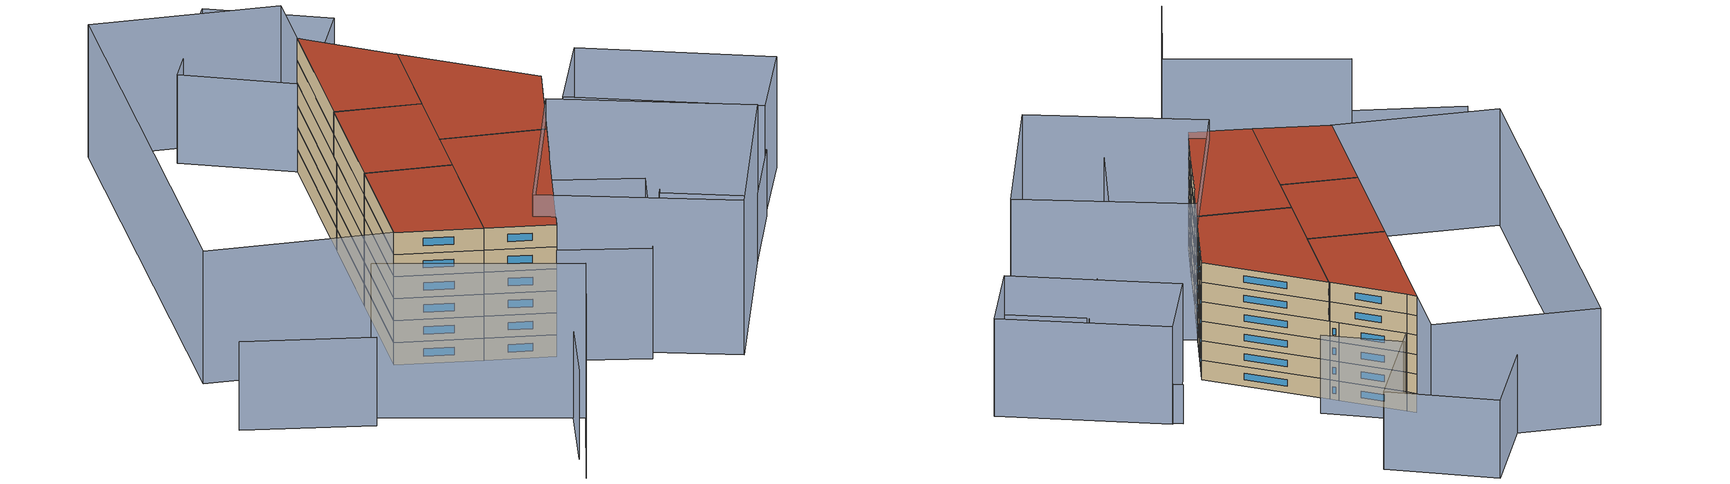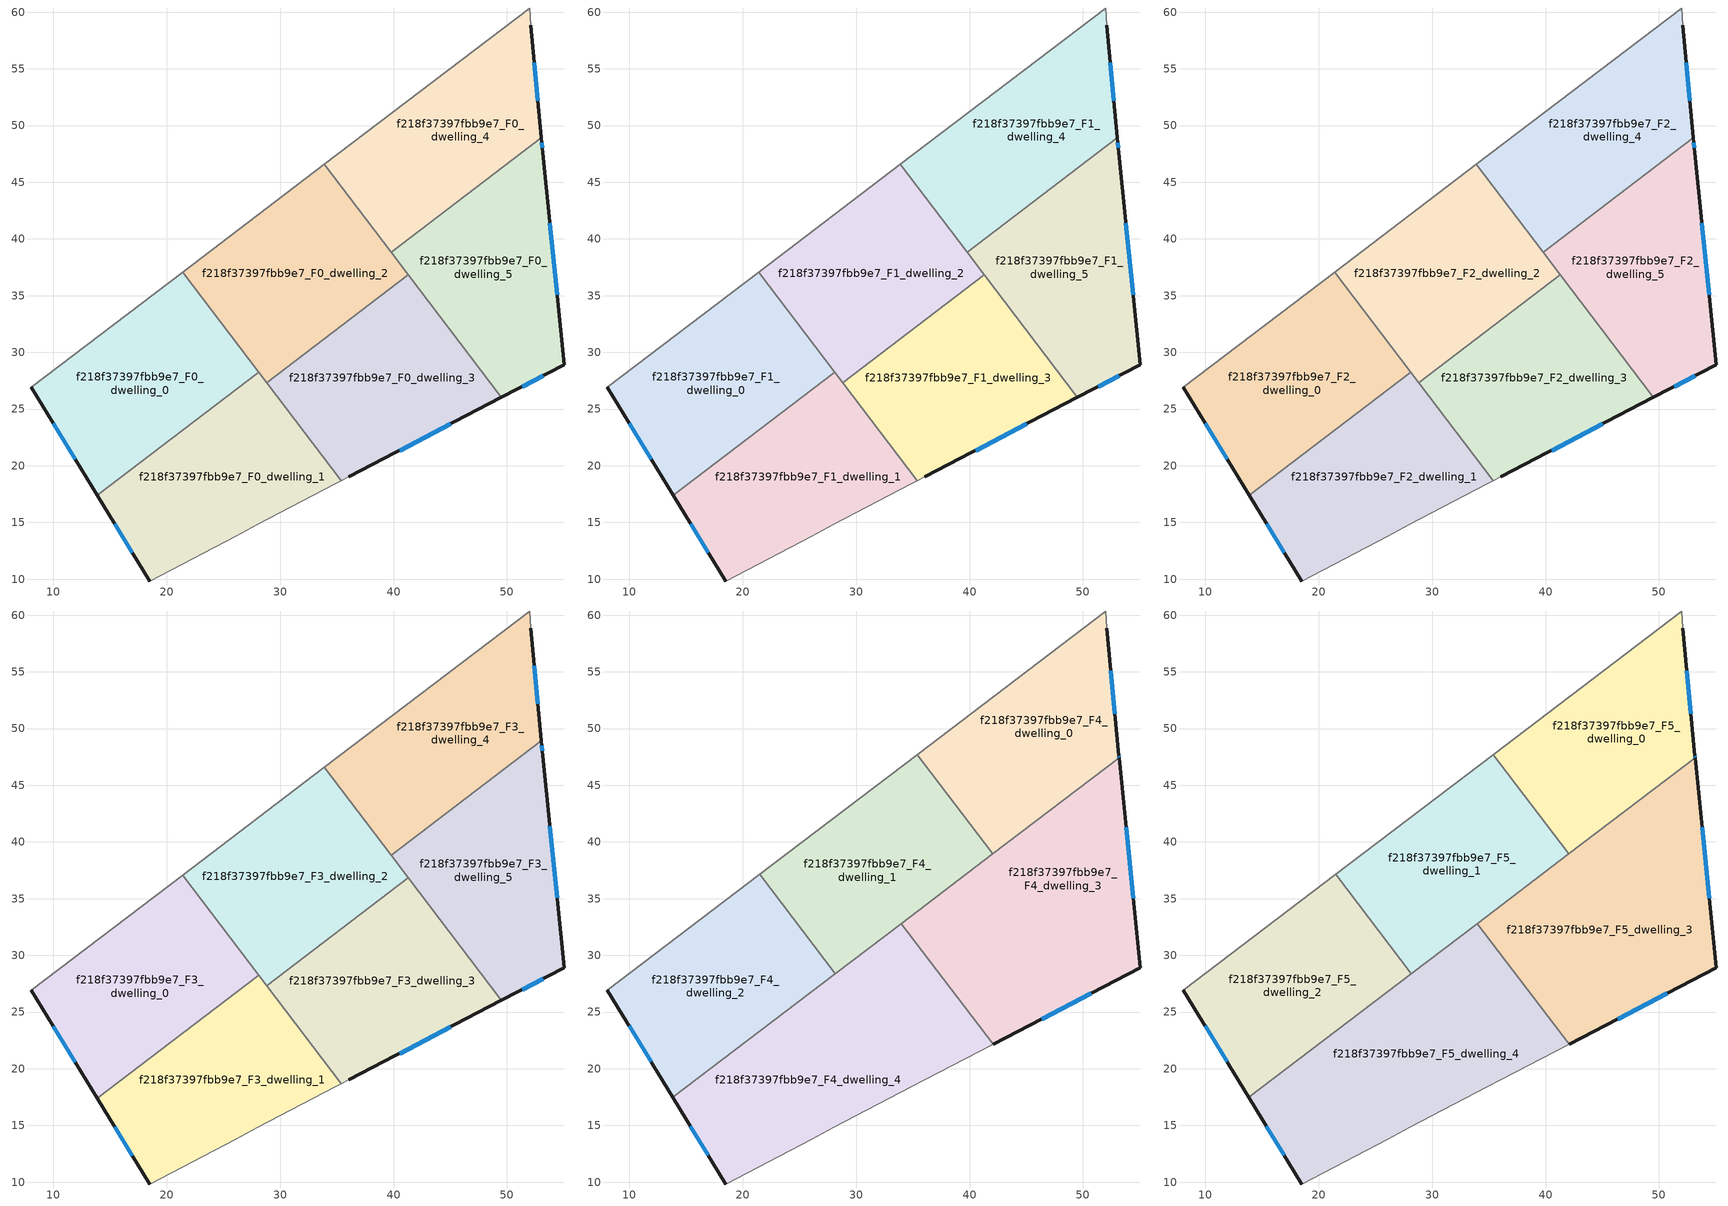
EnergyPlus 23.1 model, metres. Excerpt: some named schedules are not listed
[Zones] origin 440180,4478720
f218f37397fbb9e7_F0_dwelling_0
 floor ground (EU_floor_Construction): 21.4,37.06 28.11,28.24 13.88,17.41 8.07,26.91 z0
 wall outside (EU_wall_Construction): 8.07,26.91 13.88,17.41 z0:3
 wall to f218f37397fbb9e7_F0_dwelling_1 (EU_wall_Construction): 13.88,17.41 28.11,28.24 z0:3
 wall adiabatic (EU_wall_Construction): 21.4,37.06 8.07,26.91 z0:3
 wall to f218f37397fbb9e7_F0_dwelling_2 (EU_wall_Construction): 28.11,28.24 21.4,37.06 z0:3
 window (EU_Window_Construction): 9.99,23.76 11.95,20.56 z0.99:2.01
f218f37397fbb9e7_F0_dwelling_1
 floor ground (EU_floor_Construction): 28.11,28.24 35.39,18.68 34.86,18.43 28.03,14.82 26.08,13.77 18.5,9.83 13.88,17.41 z0
 wall outside (EU_wall_Construction): 13.88,17.41 18.5,9.83 z0:3
 wall adiabatic (EU_wall_Construction): 18.5,9.83 26.08,13.77 28.03,14.82 34.86,18.43 35.39,18.68 z0:3
 wall to f218f37397fbb9e7_F0_dwelling_3 (EU_wall_Construction): 35.39,18.68 28.81,27.33 z0:3
 wall to f218f37397fbb9e7_F0_dwelling_2 (EU_wall_Construction): 28.81,27.33 28.11,28.24 z0:3
 window (EU_Window_Construction): 15.41,14.9 16.97,12.34 z0.99:2.01
f218f37397fbb9e7_F0_dwelling_2
 floor ground (EU_floor_Construction): 33.88,46.57 41.29,36.83 28.81,27.33 21.4,37.06 z0
 wall to f218f37397fbb9e7_F0_dwelling_3 (EU_wall_Construction): 28.81,27.33 41.29,36.83 z0:3
 wall adiabatic (EU_wall_Construction): 33.88,46.57 21.4,37.06 z0:3
 wall to f218f37397fbb9e7_F0_dwelling_4 (EU_wall_Construction): 39.78,38.81 33.88,46.57 z0:3
 wall to f218f37397fbb9e7_F0_dwelling_5 (EU_wall_Construction): 41.29,36.83 39.78,38.81 z0:3
f218f37397fbb9e7_F0_dwelling_3
 floor ground (EU_floor_Construction): 41.29,36.83 49.52,26.02 36.07,19.01 35.39,18.68 28.81,27.33 z0
 wall outside (EU_wall_Construction): 36.07,19.01 49.52,26.02 z0:3
 wall adiabatic (EU_wall_Construction): 35.39,18.68 36.07,19.01 z0:3
 wall to f218f37397fbb9e7_F0_dwelling_5 (EU_wall_Construction): 49.52,26.02 41.29,36.83 z0:3
 window (EU_Window_Construction): 40.53,21.33 45.06,23.7 z0.99:2.01
f218f37397fbb9e7_F0_dwelling_4
 floor ground (EU_floor_Construction): 52.01,60.36 52.11,58.84 53.05,48.91 39.78,38.81 33.88,46.57 z0
 wall outside (EU_wall_Construction): 53.05,48.91 52.11,58.84 z0:3
 wall adiabatic (EU_wall_Construction): 52.11,58.84 52.01,60.36 33.88,46.57 z0:3
 wall to f218f37397fbb9e7_F0_dwelling_5 (EU_wall_Construction): 39.78,38.81 53.05,48.91 z0:3
 window (EU_Window_Construction): 52.74,52.2 52.42,55.55 z0.99:2.01
f218f37397fbb9e7_F0_dwelling_5
 floor ground (EU_floor_Construction): 53.05,48.91 53.17,47.59 55.04,28.9 49.52,26.02 39.78,38.81 z0
 wall outside (EU_wall_Construction): 49.52,26.02 55.04,28.9 53.17,47.59 53.05,48.91 z0:3
 window (EU_Window_Construction): 53.13,48.03 53.09,48.47 / 54.42,35.1 53.79,41.39 / 51.35,26.98 53.21,27.95 z0.99:2.01
f218f37397fbb9e7_F1_dwelling_0
 floor to f218f37397fbb9e7_F0_dwelling_0 (EU_floor_Construction): 21.4,37.06 28.11,28.24 13.88,17.41 8.07,26.91 z3
 wall outside (EU_wall_Construction): 8.07,26.91 13.88,17.41 z3:6
 wall to f218f37397fbb9e7_F1_dwelling_1 (EU_wall_Construction): 13.88,17.41 28.11,28.24 z3:6
 wall adiabatic (EU_wall_Construction): 21.4,37.06 8.07,26.91 z3:6
 wall to f218f37397fbb9e7_F1_dwelling_2 (EU_wall_Construction): 28.11,28.24 21.4,37.06 z3:6
 window (EU_Window_Construction): 9.99,23.76 11.95,20.56 z3.99:5.01
f218f37397fbb9e7_F1_dwelling_1
 floor to f218f37397fbb9e7_F0_dwelling_1 (EU_floor_Construction): 28.11,28.24 35.39,18.68 34.86,18.43 28.03,14.82 26.08,13.77 18.5,9.83 13.88,17.41 z3
 wall outside (EU_wall_Construction): 13.88,17.41 18.5,9.83 z3:6
 wall adiabatic (EU_wall_Construction): 18.5,9.83 26.08,13.77 28.03,14.82 34.86,18.43 35.39,18.68 z3:6
 wall to f218f37397fbb9e7_F1_dwelling_3 (EU_wall_Construction): 35.39,18.68 28.81,27.33 z3:6
 wall to f218f37397fbb9e7_F1_dwelling_2 (EU_wall_Construction): 28.81,27.33 28.11,28.24 z3:6
 window (EU_Window_Construction): 15.41,14.9 16.97,12.34 z3.99:5.01
f218f37397fbb9e7_F1_dwelling_2
 floor to f218f37397fbb9e7_F0_dwelling_2 (EU_floor_Construction): 33.88,46.57 41.29,36.83 28.81,27.33 21.4,37.06 z3
 wall to f218f37397fbb9e7_F1_dwelling_3 (EU_wall_Construction): 28.81,27.33 41.29,36.83 z3:6
 wall adiabatic (EU_wall_Construction): 33.88,46.57 21.4,37.06 z3:6
 wall to f218f37397fbb9e7_F1_dwelling_4 (EU_wall_Construction): 39.78,38.81 33.88,46.57 z3:6
 wall to f218f37397fbb9e7_F1_dwelling_5 (EU_wall_Construction): 41.29,36.83 39.78,38.81 z3:6
f218f37397fbb9e7_F1_dwelling_3
 floor to f218f37397fbb9e7_F0_dwelling_3 (EU_floor_Construction): 41.29,36.83 49.52,26.02 36.07,19.01 35.39,18.68 28.81,27.33 z3
 wall outside (EU_wall_Construction): 36.07,19.01 49.52,26.02 z3:6
 wall adiabatic (EU_wall_Construction): 35.39,18.68 36.07,19.01 z3:6
 wall to f218f37397fbb9e7_F1_dwelling_5 (EU_wall_Construction): 49.52,26.02 41.29,36.83 z3:6
 window (EU_Window_Construction): 40.53,21.33 45.06,23.7 z3.99:5.01
f218f37397fbb9e7_F1_dwelling_4
 floor to f218f37397fbb9e7_F0_dwelling_4 (EU_floor_Construction): 52.01,60.36 52.11,58.84 53.05,48.91 39.78,38.81 33.88,46.57 z3
 wall outside (EU_wall_Construction): 53.05,48.91 52.11,58.84 z3:6
 wall adiabatic (EU_wall_Construction): 52.11,58.84 52.01,60.36 33.88,46.57 z3:6
 wall to f218f37397fbb9e7_F1_dwelling_5 (EU_wall_Construction): 39.78,38.81 53.05,48.91 z3:6
 window (EU_Window_Construction): 52.74,52.2 52.42,55.55 z3.99:5.01
f218f37397fbb9e7_F1_dwelling_5
 floor to f218f37397fbb9e7_F0_dwelling_5 (EU_floor_Construction): 53.05,48.91 53.17,47.59 55.04,28.9 49.52,26.02 39.78,38.81 z3
 wall outside (EU_wall_Construction): 49.52,26.02 55.04,28.9 53.17,47.59 53.05,48.91 z3:6
 window (EU_Window_Construction): 53.13,48.03 53.09,48.47 / 54.42,35.1 53.79,41.39 / 51.35,26.98 53.21,27.95 z3.99:5.01
f218f37397fbb9e7_F2_dwelling_0
 floor to f218f37397fbb9e7_F1_dwelling_0 (EU_floor_Construction): 21.4,37.06 28.11,28.24 13.88,17.41 8.07,26.91 z6
 wall outside (EU_wall_Construction): 8.07,26.91 13.88,17.41 z6:9
 wall to f218f37397fbb9e7_F2_dwelling_1 (EU_wall_Construction): 13.88,17.41 28.11,28.24 z6:9
 wall adiabatic (EU_wall_Construction): 21.4,37.06 8.07,26.91 z6:9
 wall to f218f37397fbb9e7_F2_dwelling_2 (EU_wall_Construction): 28.11,28.24 21.4,37.06 z6:9
 window (EU_Window_Construction): 9.99,23.76 11.95,20.56 z6.99:8.01
f218f37397fbb9e7_F2_dwelling_1
 floor to f218f37397fbb9e7_F1_dwelling_1 (EU_floor_Construction): 28.11,28.24 35.39,18.68 34.86,18.43 28.03,14.82 26.08,13.77 18.5,9.83 13.88,17.41 z6
 wall outside (EU_wall_Construction): 13.88,17.41 18.5,9.83 z6:9
 wall adiabatic (EU_wall_Construction): 18.5,9.83 26.08,13.77 28.03,14.82 34.86,18.43 35.39,18.68 z6:9
 wall to f218f37397fbb9e7_F2_dwelling_3 (EU_wall_Construction): 35.39,18.68 28.81,27.33 z6:9
 wall to f218f37397fbb9e7_F2_dwelling_2 (EU_wall_Construction): 28.81,27.33 28.11,28.24 z6:9
 window (EU_Window_Construction): 15.41,14.9 16.97,12.34 z6.99:8.01
f218f37397fbb9e7_F2_dwelling_2
 floor to f218f37397fbb9e7_F1_dwelling_2 (EU_floor_Construction): 33.88,46.57 41.29,36.83 28.81,27.33 21.4,37.06 z6
 wall to f218f37397fbb9e7_F2_dwelling_3 (EU_wall_Construction): 28.81,27.33 41.29,36.83 z6:9
 wall adiabatic (EU_wall_Construction): 33.88,46.57 21.4,37.06 z6:9
 wall to f218f37397fbb9e7_F2_dwelling_4 (EU_wall_Construction): 39.78,38.81 33.88,46.57 z6:9
 wall to f218f37397fbb9e7_F2_dwelling_5 (EU_wall_Construction): 41.29,36.83 39.78,38.81 z6:9
f218f37397fbb9e7_F2_dwelling_3
 floor to f218f37397fbb9e7_F1_dwelling_3 (EU_floor_Construction): 41.29,36.83 49.52,26.02 36.07,19.01 35.39,18.68 28.81,27.33 z6
 wall outside (EU_wall_Construction): 36.07,19.01 49.52,26.02 z6:9
 wall adiabatic (EU_wall_Construction): 35.39,18.68 36.07,19.01 z6:9
 wall to f218f37397fbb9e7_F2_dwelling_5 (EU_wall_Construction): 49.52,26.02 41.29,36.83 z6:9
 window (EU_Window_Construction): 40.53,21.33 45.06,23.7 z6.99:8.01
f218f37397fbb9e7_F2_dwelling_4
 floor to f218f37397fbb9e7_F1_dwelling_4 (EU_floor_Construction): 52.01,60.36 52.11,58.84 53.05,48.91 39.78,38.81 33.88,46.57 z6
 wall outside (EU_wall_Construction): 53.05,48.91 52.11,58.84 z6:9
 wall adiabatic (EU_wall_Construction): 52.11,58.84 52.01,60.36 33.88,46.57 z6:9
 wall to f218f37397fbb9e7_F2_dwelling_5 (EU_wall_Construction): 39.78,38.81 53.05,48.91 z6:9
 window (EU_Window_Construction): 52.74,52.2 52.42,55.55 z6.99:8.01
f218f37397fbb9e7_F2_dwelling_5
 floor to f218f37397fbb9e7_F1_dwelling_5 (EU_floor_Construction): 53.05,48.91 53.17,47.59 55.04,28.9 49.52,26.02 39.78,38.81 z6
 wall outside (EU_wall_Construction): 49.52,26.02 55.04,28.9 53.17,47.59 53.05,48.91 z6:9
 window (EU_Window_Construction): 53.13,48.03 53.09,48.47 / 54.42,35.1 53.79,41.39 / 51.35,26.98 53.21,27.95 z6.99:8.01
f218f37397fbb9e7_F3_dwelling_0
 floor to f218f37397fbb9e7_F2_dwelling_0 (EU_floor_Construction): 21.4,37.06 28.11,28.24 13.88,17.41 8.07,26.91 z9
 wall outside (EU_wall_Construction): 8.07,26.91 13.88,17.41 z9:12
 wall to f218f37397fbb9e7_F3_dwelling_1 (EU_wall_Construction): 13.88,17.41 28.11,28.24 z9:12
 wall adiabatic (EU_wall_Construction): 21.4,37.06 8.07,26.91 z9:12
 wall to f218f37397fbb9e7_F3_dwelling_2 (EU_wall_Construction): 28.11,28.24 21.4,37.06 z9:12
 window (EU_Window_Construction): 9.99,23.76 11.95,20.56 z9.99:11.01
f218f37397fbb9e7_F3_dwelling_1
 floor to f218f37397fbb9e7_F2_dwelling_1 (EU_floor_Construction): 28.11,28.24 35.39,18.68 34.86,18.43 28.03,14.82 26.08,13.77 18.5,9.83 13.88,17.41 z9
 wall outside (EU_wall_Construction): 13.88,17.41 18.5,9.83 z9:12
 wall adiabatic (EU_wall_Construction): 18.5,9.83 26.08,13.77 28.03,14.82 34.86,18.43 35.39,18.68 z9:12
 wall to f218f37397fbb9e7_F3_dwelling_3 (EU_wall_Construction): 35.39,18.68 28.81,27.33 z9:12
 wall to f218f37397fbb9e7_F3_dwelling_2 (EU_wall_Construction): 28.81,27.33 28.11,28.24 z9:12
 window (EU_Window_Construction): 15.41,14.9 16.97,12.34 z9.99:11.01
f218f37397fbb9e7_F3_dwelling_2
 floor to f218f37397fbb9e7_F2_dwelling_2 (EU_floor_Construction): 33.88,46.57 41.29,36.83 28.81,27.33 21.4,37.06 z9
 wall to f218f37397fbb9e7_F3_dwelling_3 (EU_wall_Construction): 28.81,27.33 41.29,36.83 z9:12
 wall adiabatic (EU_wall_Construction): 33.88,46.57 21.4,37.06 z9:12
 wall to f218f37397fbb9e7_F3_dwelling_4 (EU_wall_Construction): 39.78,38.81 33.88,46.57 z9:12
 wall to f218f37397fbb9e7_F3_dwelling_5 (EU_wall_Construction): 41.29,36.83 39.78,38.81 z9:12
 ceiling adiabatic (EU_roof_Construction): 41.29,36.83 33.88,46.57 21.4,37.06 28.81,27.33 z12
f218f37397fbb9e7_F3_dwelling_3
 floor to f218f37397fbb9e7_F2_dwelling_3 (EU_floor_Construction): 41.29,36.83 49.52,26.02 36.07,19.01 35.39,18.68 28.81,27.33 z9
 wall outside (EU_wall_Construction): 36.07,19.01 49.52,26.02 z9:12
 wall adiabatic (EU_wall_Construction): 35.39,18.68 36.07,19.01 z9:12
 wall to f218f37397fbb9e7_F3_dwelling_5 (EU_wall_Construction): 49.52,26.02 41.29,36.83 z9:12
 window (EU_Window_Construction): 40.53,21.33 45.06,23.7 z9.99:11.01
f218f37397fbb9e7_F3_dwelling_4
 floor to f218f37397fbb9e7_F2_dwelling_4 (EU_floor_Construction): 52.01,60.36 52.11,58.84 53.05,48.91 39.78,38.81 33.88,46.57 z9
 wall outside (EU_wall_Construction): 53.05,48.91 52.11,58.84 z9:12
 wall adiabatic (EU_wall_Construction): 52.11,58.84 52.01,60.36 33.88,46.57 z9:12
 wall to f218f37397fbb9e7_F3_dwelling_5 (EU_wall_Construction): 39.78,38.81 53.05,48.91 z9:12
 window (EU_Window_Construction): 52.74,52.2 52.42,55.55 z9.99:11.01
 ceiling adiabatic (EU_roof_Construction): 41.27,39.94 35.37,47.7 33.88,46.57 39.78,38.81 z12
f218f37397fbb9e7_F3_dwelling_5
 floor to f218f37397fbb9e7_F2_dwelling_5 (EU_floor_Construction): 53.05,48.91 53.17,47.59 55.04,28.9 49.52,26.02 39.78,38.81 z9
 wall outside (EU_wall_Construction): 49.52,26.02 55.04,28.9 53.17,47.59 53.05,48.91 z9:12
 window (EU_Window_Construction): 53.13,48.03 53.09,48.47 / 54.42,35.1 53.79,41.39 / 51.35,26.98 53.21,27.95 z9.99:11.01
 ceiling adiabatic (EU_roof_Construction): 53.19,47.42 42.04,38.94 41.27,39.94 53.05,48.91 39.78,38.81 40.55,37.81 z12
f218f37397fbb9e7_F4_dwelling_0
 floor to f218f37397fbb9e7_F3_dwelling_4 (EU_floor_Construction): 52.01,60.36 52.11,58.84 53.05,48.91 41.27,39.94 35.37,47.7 z12
 floor to f218f37397fbb9e7_F3_dwelling_5 (EU_floor_Construction): 53.05,48.91 53.17,47.59 53.19,47.42 42.04,38.94 41.27,39.94 z12
 wall outside (EU_wall_Construction): 53.19,47.42 53.17,47.59 52.11,58.84 z12:15
 wall to f218f37397fbb9e7_F4_dwelling_1 (EU_wall_Construction): 35.37,47.7 42.04,38.94 z12:15
 wall adiabatic (EU_wall_Construction): 52.11,58.84 52.01,60.36 35.37,47.7 z12:15
 wall to f218f37397fbb9e7_F4_dwelling_3 (EU_wall_Construction): 42.04,38.94 53.19,47.42 z12:15
 window (EU_Window_Construction): 52.82,51.32 52.46,55.11 / 53.18,47.48 53.18,47.53 z12.99:14.01
f218f37397fbb9e7_F4_dwelling_1
 floor adiabatic (EU_floor_Construction): 33.88,46.57 40.55,37.81 28.16,28.37 21.49,37.13 z12; 35.37,47.7 42.04,38.94 40.55,37.81 33.88,46.57 30.25,43.8 z12
 wall to f218f37397fbb9e7_F4_dwelling_2 (EU_wall_Construction): 21.49,37.13 28.16,28.37 z12:15
 wall adiabatic (EU_wall_Construction): 35.37,47.7 21.49,37.13 z12:15
 wall to f218f37397fbb9e7_F4_dwelling_4 (EU_wall_Construction): 28.16,28.37 33.97,32.8 z12:15
 wall to f218f37397fbb9e7_F4_dwelling_3 (EU_wall_Construction): 33.97,32.8 42.04,38.94 z12:15
f218f37397fbb9e7_F4_dwelling_2
 floor to f218f37397fbb9e7_F3_dwelling_0 (EU_floor_Construction): 21.4,37.06 28.07,28.3 13.84,17.47 8.07,26.91 z12
 floor adiabatic (EU_floor_Construction): 21.49,37.13 28.16,28.37 28.07,28.3 21.4,37.06 z12
 wall outside (EU_wall_Construction): 8.07,26.91 13.84,17.47 z12:15
 wall adiabatic (EU_wall_Construction): 21.49,37.13 8.07,26.91 z12:15
 wall to f218f37397fbb9e7_F4_dwelling_4 (EU_wall_Construction): 13.84,17.47 28.16,28.37 z12:15
 window (EU_Window_Construction): 9.98,23.78 11.92,20.6 z12.99:14.01
f218f37397fbb9e7_F4_dwelling_3
 floor to f218f37397fbb9e7_F3_dwelling_3 (EU_floor_Construction): 41.29,36.83 49.52,26.02 42.08,22.14 34.71,31.82 z12
 floor to f218f37397fbb9e7_F3_dwelling_5 (EU_floor_Construction): 53.19,47.42 55.04,28.9 49.52,26.02 40.55,37.81 z12
 floor adiabatic (EU_floor_Construction): 40.55,37.8 41.29,36.83 34.71,31.82 33.97,32.8 z12
 wall outside (EU_wall_Construction): 42.08,22.14 55.04,28.9 53.19,47.42 z12:15
 wall to f218f37397fbb9e7_F4_dwelling_4 (EU_wall_Construction): 33.97,32.8 42.08,22.14 z12:15
 window (EU_Window_Construction): 54.43,35.04 53.8,41.29 / 46.38,24.38 50.75,26.66 z12.99:14.01
f218f37397fbb9e7_F4_dwelling_4
 floor to f218f37397fbb9e7_F3_dwelling_1 (EU_floor_Construction): 28.11,28.24 35.39,18.68 34.86,18.43 28.03,14.82 26.08,13.77 18.5,9.83 13.88,17.41 z12
 floor to f218f37397fbb9e7_F3_dwelling_0 (EU_floor_Construction): 28.07,28.3 28.11,28.24 13.88,17.41 13.84,17.47 z12
 floor to f218f37397fbb9e7_F3_dwelling_3 (EU_floor_Construction): 34.71,31.82 42.08,22.14 36.07,19.01 35.39,18.68 28.81,27.33 z12
 floor adiabatic (EU_floor_Construction): 33.97,32.8 34.71,31.82 28.81,27.33 28.07,28.3 z12
 wall outside (EU_wall_Construction): 13.84,17.47 18.5,9.83 z12:15
 wall adiabatic (EU_wall_Construction): 18.5,9.83 26.08,13.77 28.03,14.82 34.86,18.43 36.07,19.01 42.08,22.14 z12:15
 window (EU_Window_Construction): 15.38,14.94 16.96,12.37 z12.99:14.01
f218f37397fbb9e7_F5_dwelling_0
 floor to f218f37397fbb9e7_F4_dwelling_0 (EU_floor_Construction): 52.01,60.36 52.11,58.84 53.17,47.59 53.19,47.42 42.04,38.94 35.37,47.7 z15
 wall outside (EU_wall_Construction): 53.19,47.42 53.17,47.59 52.11,58.84 z15:18
 wall to f218f37397fbb9e7_F5_dwelling_1 (EU_wall_Construction): 35.37,47.7 42.04,38.94 z15:18
 wall adiabatic (EU_wall_Construction): 52.11,58.84 52.01,60.36 35.37,47.7 z15:18
 wall to f218f37397fbb9e7_F5_dwelling_3 (EU_wall_Construction): 42.04,38.94 53.19,47.42 z15:18
 window (EU_Window_Construction): 52.82,51.32 52.46,55.11 / 53.18,47.48 53.18,47.53 z15.99:17.01
 roof outside (EU_roof_Construction): 53.19,47.42 53.17,47.59 52.11,58.84 52.01,60.36 35.37,47.7 42.04,38.94 z18
f218f37397fbb9e7_F5_dwelling_1
 floor to f218f37397fbb9e7_F4_dwelling_1 (EU_floor_Construction): 35.37,47.7 42.04,38.94 28.16,28.37 21.49,37.13 z15
 wall to f218f37397fbb9e7_F5_dwelling_2 (EU_wall_Construction): 21.49,37.13 28.16,28.37 z15:18
 wall adiabatic (EU_wall_Construction): 35.37,47.7 21.49,37.13 z15:18
 wall to f218f37397fbb9e7_F5_dwelling_4 (EU_wall_Construction): 28.16,28.37 33.97,32.8 z15:18
 wall to f218f37397fbb9e7_F5_dwelling_3 (EU_wall_Construction): 33.97,32.8 42.04,38.94 z15:18
 roof outside (EU_roof_Construction): 42.04,38.94 35.37,47.7 21.49,37.13 28.16,28.37 z18
f218f37397fbb9e7_F5_dwelling_2
 floor to f218f37397fbb9e7_F4_dwelling_2 (EU_floor_Construction): 21.49,37.13 28.16,28.37 13.84,17.47 8.07,26.91 z15
 wall outside (EU_wall_Construction): 8.07,26.91 13.84,17.47 z15:18
 wall adiabatic (EU_wall_Construction): 21.49,37.13 8.07,26.91 z15:18
 wall to f218f37397fbb9e7_F5_dwelling_4 (EU_wall_Construction): 13.84,17.47 28.16,28.37 z15:18
 window (EU_Window_Construction): 9.98,23.78 11.92,20.6 z15.99:17.01
 roof outside (EU_roof_Construction): 28.16,28.37 21.49,37.13 8.07,26.91 13.84,17.47 z18
f218f37397fbb9e7_F5_dwelling_3
 floor to f218f37397fbb9e7_F4_dwelling_3 (EU_floor_Construction): 53.19,47.42 55.04,28.9 42.08,22.14 33.97,32.8 z15
 wall outside (EU_wall_Construction): 42.08,22.14 55.04,28.9 53.19,47.42 z15:18
 wall to f218f37397fbb9e7_F5_dwelling_4 (EU_wall_Construction): 33.97,32.8 42.08,22.14 z15:18
 window (EU_Window_Construction): 54.43,35.04 53.8,41.29 / 46.38,24.38 50.75,26.66 z15.99:17.01
 roof outside (EU_roof_Construction): 55.04,28.9 53.19,47.42 33.97,32.8 42.08,22.14 z18
f218f37397fbb9e7_F5_dwelling_4
 floor to f218f37397fbb9e7_F4_dwelling_4 (EU_floor_Construction): 33.97,32.8 42.08,22.14 36.07,19.01 34.86,18.43 28.03,14.82 26.08,13.77 18.5,9.83 13.84,17.47 z15
 wall outside (EU_wall_Construction): 13.84,17.47 18.5,9.83 z15:18
 wall adiabatic (EU_wall_Construction): 18.5,9.83 26.08,13.77 28.03,14.82 34.86,18.43 36.07,19.01 42.08,22.14 z15:18
 window (EU_Window_Construction): 15.38,14.94 16.96,12.37 z15.99:17.01
 roof outside (EU_roof_Construction): 36.07,19.01 42.08,22.14 33.97,32.8 13.84,17.47 18.5,9.83 26.08,13.77 28.03,14.82 34.86,18.43 z18
shading: -16.29,36.35 -8.03,21.69 / -6.06,-4.68 4.87,1.28 / 57.66,48.34 54.6,59.73 / 65.72,79.48 70.07,63.74 / 70.07,63.74 52.13,58.78 / 52.13,58.78 47.77,74.52 / 47.77,74.52 65.72,79.48 z0:12; -6.43,45.8 44.69,85.05 / 44.69,85.05 59.33,65.98 / 59.33,65.98 8.21,26.73 / 8.21,26.73 -6.43,45.8 z0:18; -6.47,23.17 4.68,-0.55 / 4.68,-0.55 -10.45,-7.66 / 53.52,-0.96 28.75,-10.71 / 28.75,-10.71 19.26,13.41 / 19.26,13.41 44.02,23.16 / 44.02,23.16 53.52,-0.96 z0:21; 17.57,9.35 34.86,18.43 / 34.86,18.43 40.32,8.03 / 40.32,8.03 23.04,-1.05 / 23.04,-1.05 17.57,9.35 / 64.66,3.22 56.53,26.68 / 56.53,26.68 69.49,31.17 / 69.49,31.17 77.62,7.71 / 77.62,7.71 64.66,3.22 z0:15; 60.8,14.37 64.85,3.07 / 64.85,3.07 52.59,-1.33 / 52.59,-1.33 48.53,9.97 / 48.53,9.97 60.8,14.37 z0:9; 76.26,9.72 68.72,32.42 z0:6
[Building]
EU S2 Campaign: North Axis=0; Terrain=City; Solar Distribution=FullExterior
[Site:Location]
Madrid: Latitude=40.5; Longitude=-3.5; Time Zone=1; Elevation=609
[SizingPeriod:WeatherFileDays]
AnnualSizingPeriod: Begin Month=1; Begin Day of Month=1; End Month=12; End Day of Month=31; Day of Week for Start Day=Monday; Use Weather File Daylight Saving Period=No; Use Weather File Rain and Snow Indicators=No
[MATERIAL]
EU_InternalMass_Material: Roughness=MediumRough; Thickness=0.1; Conductivity=1; Density=1800; Specific Heat=900; Thermal Absorptance=0.9; Solar Absorptance=0.7; Visible Absorptance=0.7
[MATERIAL:NOMASS] Roughness=MediumRough; Thermal Absorptance=0.9; Solar Absorptance=0.7; Visible Absorptance=0.7
Name | Thermal Resistance
EU_wall_NoMass | 0.609216
EU_roof_NoMass | 0.513268
EU_floor_NoMass | 0.568163
[WINDOWMATERIAL:SIMPLEGLAZINGSYSTEM]
EU_Window_SimpleGlazing: UFactor=5.50606; Solar Heat Gain Coefficient=0.85; Visible Transmittance=0.85
[CONSTRUCTION]
EU_wall_Construction: EU_wall_NoMass
EU_roof_Construction: EU_roof_NoMass
EU_floor_Construction: EU_floor_NoMass
EU_InternalMass_Construction: EU_InternalMass_Material
EU_Window_Construction: EU_Window_SimpleGlazing
[ZONE] Type=1; Multiplier=1; Ceiling Height=autocalculate; Floor Area=autocalculate; Part of Total Floor Area=Yes
Name | Volume
f218f37397fbb9e7_F0_dwelling_0; f218f37397fbb9e7_F1_dwelling_0; f218f37397fbb9e7_F2_dwelling_0; f218f37397fbb9e7_F3_dwelling_0 | 575.952
f218f37397fbb9e7_F4_dwelling_0; f218f37397fbb9e7_F5_dwelling_0 | 575.984
f218f37397fbb9e7_F0_dwelling_1; f218f37397fbb9e7_F1_dwelling_1; f218f37397fbb9e7_F2_dwelling_1; f218f37397fbb9e7_F3_dwelling_1 | 575.961
f218f37397fbb9e7_F4_dwelling_1; f218f37397fbb9e7_F5_dwelling_1 | 575.964
f218f37397fbb9e7_F0_dwelling_2; f218f37397fbb9e7_F1_dwelling_2; f218f37397fbb9e7_F2_dwelling_2; f218f37397fbb9e7_F3_dwelling_2; f218f37397fbb9e7_F0_dwelling_4; f218f37397fbb9e7_F1_dwelling_4; f218f37397fbb9e7_F2_dwelling_4; f218f37397fbb9e7_F3_dwelling_4 | 575.965
f218f37397fbb9e7_F4_dwelling_2; f218f37397fbb9e7_F5_dwelling_2 | 575.944
f218f37397fbb9e7_F0_dwelling_3; f218f37397fbb9e7_F1_dwelling_3; f218f37397fbb9e7_F2_dwelling_3; f218f37397fbb9e7_F3_dwelling_3 | 575.941
f218f37397fbb9e7_F4_dwelling_3; f218f37397fbb9e7_F5_dwelling_3 | 863.886
f218f37397fbb9e7_F4_dwelling_4; f218f37397fbb9e7_F5_dwelling_4 | 863.881
f218f37397fbb9e7_F0_dwelling_5; f218f37397fbb9e7_F1_dwelling_5; f218f37397fbb9e7_F2_dwelling_5; f218f37397fbb9e7_F3_dwelling_5 | 575.933
[INTERNALMASS] Construction=EU_InternalMass_Construction
Name | Zone or ZoneList | Surface Area
f218f37397fbb9e7_F0_dwelling_0_EU_InternalMass | f218f37397fbb9e7_F0_dwelling_0 | 191.984
f218f37397fbb9e7_F0_dwelling_1_EU_InternalMass | f218f37397fbb9e7_F0_dwelling_1 | 191.987
f218f37397fbb9e7_F0_dwelling_2_EU_InternalMass | f218f37397fbb9e7_F0_dwelling_2 | 191.988
f218f37397fbb9e7_F0_dwelling_3_EU_InternalMass | f218f37397fbb9e7_F0_dwelling_3 | 191.98
f218f37397fbb9e7_F0_dwelling_4_EU_InternalMass | f218f37397fbb9e7_F0_dwelling_4 | 191.988
f218f37397fbb9e7_F0_dwelling_5_EU_InternalMass | f218f37397fbb9e7_F0_dwelling_5 | 191.978
f218f37397fbb9e7_F1_dwelling_0_EU_InternalMass | f218f37397fbb9e7_F1_dwelling_0 | 191.984
f218f37397fbb9e7_F1_dwelling_1_EU_InternalMass | f218f37397fbb9e7_F1_dwelling_1 | 191.987
f218f37397fbb9e7_F1_dwelling_2_EU_InternalMass | f218f37397fbb9e7_F1_dwelling_2 | 191.988
f218f37397fbb9e7_F1_dwelling_3_EU_InternalMass | f218f37397fbb9e7_F1_dwelling_3 | 191.98
f218f37397fbb9e7_F1_dwelling_4_EU_InternalMass | f218f37397fbb9e7_F1_dwelling_4 | 191.988
f218f37397fbb9e7_F1_dwelling_5_EU_InternalMass | f218f37397fbb9e7_F1_dwelling_5 | 191.978
f218f37397fbb9e7_F2_dwelling_0_EU_InternalMass | f218f37397fbb9e7_F2_dwelling_0 | 191.984
f218f37397fbb9e7_F2_dwelling_1_EU_InternalMass | f218f37397fbb9e7_F2_dwelling_1 | 191.987
f218f37397fbb9e7_F2_dwelling_2_EU_InternalMass | f218f37397fbb9e7_F2_dwelling_2 | 191.988
f218f37397fbb9e7_F2_dwelling_3_EU_InternalMass | f218f37397fbb9e7_F2_dwelling_3 | 191.98
f218f37397fbb9e7_F2_dwelling_4_EU_InternalMass | f218f37397fbb9e7_F2_dwelling_4 | 191.988
f218f37397fbb9e7_F2_dwelling_5_EU_InternalMass | f218f37397fbb9e7_F2_dwelling_5 | 191.978
f218f37397fbb9e7_F3_dwelling_0_EU_InternalMass | f218f37397fbb9e7_F3_dwelling_0 | 191.984
f218f37397fbb9e7_F3_dwelling_1_EU_InternalMass | f218f37397fbb9e7_F3_dwelling_1 | 191.987
f218f37397fbb9e7_F3_dwelling_2_EU_InternalMass | f218f37397fbb9e7_F3_dwelling_2 | 191.988
f218f37397fbb9e7_F3_dwelling_3_EU_InternalMass | f218f37397fbb9e7_F3_dwelling_3 | 191.98
f218f37397fbb9e7_F3_dwelling_4_EU_InternalMass | f218f37397fbb9e7_F3_dwelling_4 | 191.988
f218f37397fbb9e7_F3_dwelling_5_EU_InternalMass | f218f37397fbb9e7_F3_dwelling_5 | 191.978
f218f37397fbb9e7_F4_dwelling_0_EU_InternalMass | f218f37397fbb9e7_F4_dwelling_0 | 191.995
f218f37397fbb9e7_F4_dwelling_1_EU_InternalMass | f218f37397fbb9e7_F4_dwelling_1 | 191.988
f218f37397fbb9e7_F4_dwelling_2_EU_InternalMass | f218f37397fbb9e7_F4_dwelling_2 | 191.981
f218f37397fbb9e7_F4_dwelling_3_EU_InternalMass | f218f37397fbb9e7_F4_dwelling_3 | 287.962
f218f37397fbb9e7_F4_dwelling_4_EU_InternalMass | f218f37397fbb9e7_F4_dwelling_4 | 287.96
f218f37397fbb9e7_F5_dwelling_0_EU_InternalMass | f218f37397fbb9e7_F5_dwelling_0 | 191.995
f218f37397fbb9e7_F5_dwelling_1_EU_InternalMass | f218f37397fbb9e7_F5_dwelling_1 | 191.988
f218f37397fbb9e7_F5_dwelling_2_EU_InternalMass | f218f37397fbb9e7_F5_dwelling_2 | 191.981
f218f37397fbb9e7_F5_dwelling_3_EU_InternalMass | f218f37397fbb9e7_F5_dwelling_3 | 287.962
f218f37397fbb9e7_F5_dwelling_4_EU_InternalMass | f218f37397fbb9e7_F5_dwelling_4 | 287.96
[OTHEREQUIPMENT] Fuel Type=Electricity; Design Level Calculation Method=Watts/Area; Power per Zone Floor Area=1; Fraction Latent=0; Fraction Radiant=0; Fraction Lost=0; Carbon Dioxide Generation Rate=0; EndUse Subcategory=EU_Step8_InternalGains
Name | Zone or ZoneList or Space or SpaceList | Schedule
EU_Step8_InternalGain_f218f37397fbb9e7_F0_dwelling_0_f000 | f218f37397fbb9e7_F0_dwelling_0 | EU_Step8_GainSchedule_f218f37397fbb9e7_F0_dwelling_0_f000
EU_Step8_InternalGain_f218f37397fbb9e7_F0_dwelling_1_f000 | f218f37397fbb9e7_F0_dwelling_1 | EU_Step8_GainSchedule_f218f37397fbb9e7_F0_dwelling_1_f000
EU_Step8_InternalGain_f218f37397fbb9e7_F0_dwelling_2_f000 | f218f37397fbb9e7_F0_dwelling_2 | EU_Step8_GainSchedule_f218f37397fbb9e7_F0_dwelling_2_f000
EU_Step8_InternalGain_f218f37397fbb9e7_F0_dwelling_3_f000 | f218f37397fbb9e7_F0_dwelling_3 | EU_Step8_GainSchedule_f218f37397fbb9e7_F0_dwelling_3_f000
EU_Step8_InternalGain_f218f37397fbb9e7_F0_dwelling_4_f000 | f218f37397fbb9e7_F0_dwelling_4 | EU_Step8_GainSchedule_f218f37397fbb9e7_F0_dwelling_4_f000
EU_Step8_InternalGain_f218f37397fbb9e7_F0_dwelling_5_f000 | f218f37397fbb9e7_F0_dwelling_5 | EU_Step8_GainSchedule_f218f37397fbb9e7_F0_dwelling_5_f000
EU_Step8_InternalGain_f218f37397fbb9e7_F1_dwelling_0_f000 | f218f37397fbb9e7_F1_dwelling_0 | EU_Step8_GainSchedule_f218f37397fbb9e7_F1_dwelling_0_f000
EU_Step8_InternalGain_f218f37397fbb9e7_F1_dwelling_1_f000 | f218f37397fbb9e7_F1_dwelling_1 | EU_Step8_GainSchedule_f218f37397fbb9e7_F1_dwelling_1_f000
EU_Step8_InternalGain_f218f37397fbb9e7_F1_dwelling_2_f000 | f218f37397fbb9e7_F1_dwelling_2 | EU_Step8_GainSchedule_f218f37397fbb9e7_F1_dwelling_2_f000
EU_Step8_InternalGain_f218f37397fbb9e7_F1_dwelling_3_f000 | f218f37397fbb9e7_F1_dwelling_3 | EU_Step8_GainSchedule_f218f37397fbb9e7_F1_dwelling_3_f000
EU_Step8_InternalGain_f218f37397fbb9e7_F1_dwelling_4_f000 | f218f37397fbb9e7_F1_dwelling_4 | EU_Step8_GainSchedule_f218f37397fbb9e7_F1_dwelling_4_f000
EU_Step8_InternalGain_f218f37397fbb9e7_F1_dwelling_5_f000 | f218f37397fbb9e7_F1_dwelling_5 | EU_Step8_GainSchedule_f218f37397fbb9e7_F1_dwelling_5_f000
EU_Step8_InternalGain_f218f37397fbb9e7_F2_dwelling_0_f000 | f218f37397fbb9e7_F2_dwelling_0 | EU_Step8_GainSchedule_f218f37397fbb9e7_F2_dwelling_0_f000
EU_Step8_InternalGain_f218f37397fbb9e7_F2_dwelling_1_f000 | f218f37397fbb9e7_F2_dwelling_1 | EU_Step8_GainSchedule_f218f37397fbb9e7_F2_dwelling_1_f000
EU_Step8_InternalGain_f218f37397fbb9e7_F2_dwelling_2_f000 | f218f37397fbb9e7_F2_dwelling_2 | EU_Step8_GainSchedule_f218f37397fbb9e7_F2_dwelling_2_f000
EU_Step8_InternalGain_f218f37397fbb9e7_F2_dwelling_3_f000 | f218f37397fbb9e7_F2_dwelling_3 | EU_Step8_GainSchedule_f218f37397fbb9e7_F2_dwelling_3_f000
EU_Step8_InternalGain_f218f37397fbb9e7_F2_dwelling_4_f000 | f218f37397fbb9e7_F2_dwelling_4 | EU_Step8_GainSchedule_f218f37397fbb9e7_F2_dwelling_4_f000
EU_Step8_InternalGain_f218f37397fbb9e7_F2_dwelling_5_f000 | f218f37397fbb9e7_F2_dwelling_5 | EU_Step8_GainSchedule_f218f37397fbb9e7_F2_dwelling_5_f000
EU_Step8_InternalGain_f218f37397fbb9e7_F3_dwelling_0_f000 | f218f37397fbb9e7_F3_dwelling_0 | EU_Step8_GainSchedule_f218f37397fbb9e7_F3_dwelling_0_f000
EU_Step8_InternalGain_f218f37397fbb9e7_F3_dwelling_1_f000 | f218f37397fbb9e7_F3_dwelling_1 | EU_Step8_GainSchedule_f218f37397fbb9e7_F3_dwelling_1_f000
EU_Step8_InternalGain_f218f37397fbb9e7_F3_dwelling_2_f000 | f218f37397fbb9e7_F3_dwelling_2 | EU_Step8_GainSchedule_f218f37397fbb9e7_F3_dwelling_2_f000
EU_Step8_InternalGain_f218f37397fbb9e7_F3_dwelling_3_f000 | f218f37397fbb9e7_F3_dwelling_3 | EU_Step8_GainSchedule_f218f37397fbb9e7_F3_dwelling_3_f000
EU_Step8_InternalGain_f218f37397fbb9e7_F3_dwelling_4_f000 | f218f37397fbb9e7_F3_dwelling_4 | EU_Step8_GainSchedule_f218f37397fbb9e7_F3_dwelling_4_f000
EU_Step8_InternalGain_f218f37397fbb9e7_F3_dwelling_5_f000 | f218f37397fbb9e7_F3_dwelling_5 | EU_Step8_GainSchedule_f218f37397fbb9e7_F3_dwelling_5_f000
EU_Step8_InternalGain_f218f37397fbb9e7_F4_dwelling_0_f000 | f218f37397fbb9e7_F4_dwelling_0 | EU_Step8_GainSchedule_f218f37397fbb9e7_F4_dwelling_0_f000
EU_Step8_InternalGain_f218f37397fbb9e7_F4_dwelling_1_f000 | f218f37397fbb9e7_F4_dwelling_1 | EU_Step8_GainSchedule_f218f37397fbb9e7_F4_dwelling_1_f000
EU_Step8_InternalGain_f218f37397fbb9e7_F4_dwelling_2_f000 | f218f37397fbb9e7_F4_dwelling_2 | EU_Step8_GainSchedule_f218f37397fbb9e7_F4_dwelling_2_f000
EU_Step8_InternalGain_f218f37397fbb9e7_F4_dwelling_3_f000 | f218f37397fbb9e7_F4_dwelling_3 | EU_Step8_GainSchedule_f218f37397fbb9e7_F4_dwelling_3_f000
EU_Step8_InternalGain_f218f37397fbb9e7_F4_dwelling_4_f000 | f218f37397fbb9e7_F4_dwelling_4 | EU_Step8_GainSchedule_f218f37397fbb9e7_F4_dwelling_4_f000
EU_Step8_InternalGain_f218f37397fbb9e7_F5_dwelling_0_f000 | f218f37397fbb9e7_F5_dwelling_0 | EU_Step8_GainSchedule_f218f37397fbb9e7_F5_dwelling_0_f000
EU_Step8_InternalGain_f218f37397fbb9e7_F5_dwelling_1_f000 | f218f37397fbb9e7_F5_dwelling_1 | EU_Step8_GainSchedule_f218f37397fbb9e7_F5_dwelling_1_f000
EU_Step8_InternalGain_f218f37397fbb9e7_F5_dwelling_2_f000 | f218f37397fbb9e7_F5_dwelling_2 | EU_Step8_GainSchedule_f218f37397fbb9e7_F5_dwelling_2_f000
EU_Step8_InternalGain_f218f37397fbb9e7_F5_dwelling_3_f000 | f218f37397fbb9e7_F5_dwelling_3 | EU_Step8_GainSchedule_f218f37397fbb9e7_F5_dwelling_3_f000
EU_Step8_InternalGain_f218f37397fbb9e7_F5_dwelling_4_f000 | f218f37397fbb9e7_F5_dwelling_4 | EU_Step8_GainSchedule_f218f37397fbb9e7_F5_dwelling_4_f000
[ZONEVENTILATION:DESIGNFLOWRATE] Schedule=EU_AlwaysOn; Design Flow Rate Calculation Method=AirChanges/Hour; Air Changes per Hour=0.752966; Ventilation Type=Natural; Fan Pressure Rise=0; Fan Total Efficiency=1; Constant Term Coefficient=1; Temperature Term Coefficient=0; Velocity Term Coefficient=0; Velocity Squared Term Coefficient=0; Minimum Indoor Temperature=-100; Maximum Indoor Temperature=100; Delta Temperature=-100; Minimum Outdoor Temperature=-100; Maximum Outdoor Temperature=100; Maximum Wind Speed=40
Name | Zone or ZoneList or Space or SpaceList
EU_ConstantAir_f218f37397fbb9e7_F0_dwelling_0 | f218f37397fbb9e7_F0_dwelling_0
EU_ConstantAir_f218f37397fbb9e7_F0_dwelling_1 | f218f37397fbb9e7_F0_dwelling_1
EU_ConstantAir_f218f37397fbb9e7_F0_dwelling_2 | f218f37397fbb9e7_F0_dwelling_2
EU_ConstantAir_f218f37397fbb9e7_F0_dwelling_3 | f218f37397fbb9e7_F0_dwelling_3
EU_ConstantAir_f218f37397fbb9e7_F0_dwelling_4 | f218f37397fbb9e7_F0_dwelling_4
EU_ConstantAir_f218f37397fbb9e7_F0_dwelling_5 | f218f37397fbb9e7_F0_dwelling_5
EU_ConstantAir_f218f37397fbb9e7_F1_dwelling_0 | f218f37397fbb9e7_F1_dwelling_0
EU_ConstantAir_f218f37397fbb9e7_F1_dwelling_1 | f218f37397fbb9e7_F1_dwelling_1
EU_ConstantAir_f218f37397fbb9e7_F1_dwelling_2 | f218f37397fbb9e7_F1_dwelling_2
EU_ConstantAir_f218f37397fbb9e7_F1_dwelling_3 | f218f37397fbb9e7_F1_dwelling_3
EU_ConstantAir_f218f37397fbb9e7_F1_dwelling_4 | f218f37397fbb9e7_F1_dwelling_4
EU_ConstantAir_f218f37397fbb9e7_F1_dwelling_5 | f218f37397fbb9e7_F1_dwelling_5
EU_ConstantAir_f218f37397fbb9e7_F2_dwelling_0 | f218f37397fbb9e7_F2_dwelling_0
EU_ConstantAir_f218f37397fbb9e7_F2_dwelling_1 | f218f37397fbb9e7_F2_dwelling_1
EU_ConstantAir_f218f37397fbb9e7_F2_dwelling_2 | f218f37397fbb9e7_F2_dwelling_2
EU_ConstantAir_f218f37397fbb9e7_F2_dwelling_3 | f218f37397fbb9e7_F2_dwelling_3
EU_ConstantAir_f218f37397fbb9e7_F2_dwelling_4 | f218f37397fbb9e7_F2_dwelling_4
EU_ConstantAir_f218f37397fbb9e7_F2_dwelling_5 | f218f37397fbb9e7_F2_dwelling_5
EU_ConstantAir_f218f37397fbb9e7_F3_dwelling_0 | f218f37397fbb9e7_F3_dwelling_0
EU_ConstantAir_f218f37397fbb9e7_F3_dwelling_1 | f218f37397fbb9e7_F3_dwelling_1
EU_ConstantAir_f218f37397fbb9e7_F3_dwelling_2 | f218f37397fbb9e7_F3_dwelling_2
EU_ConstantAir_f218f37397fbb9e7_F3_dwelling_3 | f218f37397fbb9e7_F3_dwelling_3
EU_ConstantAir_f218f37397fbb9e7_F3_dwelling_4 | f218f37397fbb9e7_F3_dwelling_4
EU_ConstantAir_f218f37397fbb9e7_F3_dwelling_5 | f218f37397fbb9e7_F3_dwelling_5
EU_ConstantAir_f218f37397fbb9e7_F4_dwelling_0 | f218f37397fbb9e7_F4_dwelling_0
EU_ConstantAir_f218f37397fbb9e7_F4_dwelling_1 | f218f37397fbb9e7_F4_dwelling_1
EU_ConstantAir_f218f37397fbb9e7_F4_dwelling_2 | f218f37397fbb9e7_F4_dwelling_2
EU_ConstantAir_f218f37397fbb9e7_F4_dwelling_3 | f218f37397fbb9e7_F4_dwelling_3
EU_ConstantAir_f218f37397fbb9e7_F4_dwelling_4 | f218f37397fbb9e7_F4_dwelling_4
EU_ConstantAir_f218f37397fbb9e7_F5_dwelling_0 | f218f37397fbb9e7_F5_dwelling_0
EU_ConstantAir_f218f37397fbb9e7_F5_dwelling_1 | f218f37397fbb9e7_F5_dwelling_1
EU_ConstantAir_f218f37397fbb9e7_F5_dwelling_2 | f218f37397fbb9e7_F5_dwelling_2
EU_ConstantAir_f218f37397fbb9e7_F5_dwelling_3 | f218f37397fbb9e7_F5_dwelling_3
EU_ConstantAir_f218f37397fbb9e7_F5_dwelling_4 | f218f37397fbb9e7_F5_dwelling_4
[HVACTEMPLATE:ZONE:IDEALLOADSAIRSYSTEM] System Availability Schedule=EU_AlwaysOn; Maximum Heating Supply Air Temperature=50; Minimum Cooling Supply Air Temperature=13; Maximum Heating Supply Air Humidity Ratio=0.0156; Minimum Cooling Supply Air Humidity Ratio=0.0077; Heating Limit=NoLimit; Cooling Limit=NoLimit; Heating Availability Schedule=EU_AlwaysOn; Cooling Availability Schedule=EU_CoolingOff; Dehumidification Control Type=ConstantSensibleHeatRatio; Cooling Sensible Heat Ratio=0.7; Dehumidification Setpoint=60; Humidification Control Type=None; Humidification Setpoint=30; Outdoor Air Method=None; Outdoor Air Flow Rate per Person=0.00944; Outdoor Air Flow Rate per Zone Floor Area=0; Outdoor Air Flow Rate per Zone=0; Demand Controlled Ventilation Type=None; Outdoor Air Economizer Type=NoEconomizer; Heat Recovery Type=None; Sensible Heat Recovery Effectiveness=0.7; Latent Heat Recovery Effectiveness=0.65
Name | Template Thermostat
f218f37397fbb9e7_F0_dwelling_0 | EU_HeatOnly_f218f37397fbb9e7_F0_dwelling_0
f218f37397fbb9e7_F0_dwelling_1 | EU_HeatOnly_f218f37397fbb9e7_F0_dwelling_1
f218f37397fbb9e7_F0_dwelling_2 | EU_HeatOnly_f218f37397fbb9e7_F0_dwelling_2
f218f37397fbb9e7_F0_dwelling_3 | EU_HeatOnly_f218f37397fbb9e7_F0_dwelling_3
f218f37397fbb9e7_F0_dwelling_4 | EU_HeatOnly_f218f37397fbb9e7_F0_dwelling_4
f218f37397fbb9e7_F0_dwelling_5 | EU_HeatOnly_f218f37397fbb9e7_F0_dwelling_5
f218f37397fbb9e7_F1_dwelling_0 | EU_HeatOnly_f218f37397fbb9e7_F1_dwelling_0
f218f37397fbb9e7_F1_dwelling_1 | EU_HeatOnly_f218f37397fbb9e7_F1_dwelling_1
f218f37397fbb9e7_F1_dwelling_2 | EU_HeatOnly_f218f37397fbb9e7_F1_dwelling_2
f218f37397fbb9e7_F1_dwelling_3 | EU_HeatOnly_f218f37397fbb9e7_F1_dwelling_3
f218f37397fbb9e7_F1_dwelling_4 | EU_HeatOnly_f218f37397fbb9e7_F1_dwelling_4
f218f37397fbb9e7_F1_dwelling_5 | EU_HeatOnly_f218f37397fbb9e7_F1_dwelling_5
f218f37397fbb9e7_F2_dwelling_0 | EU_HeatOnly_f218f37397fbb9e7_F2_dwelling_0
f218f37397fbb9e7_F2_dwelling_1 | EU_HeatOnly_f218f37397fbb9e7_F2_dwelling_1
f218f37397fbb9e7_F2_dwelling_2 | EU_HeatOnly_f218f37397fbb9e7_F2_dwelling_2
f218f37397fbb9e7_F2_dwelling_3 | EU_HeatOnly_f218f37397fbb9e7_F2_dwelling_3
f218f37397fbb9e7_F2_dwelling_4 | EU_HeatOnly_f218f37397fbb9e7_F2_dwelling_4
f218f37397fbb9e7_F2_dwelling_5 | EU_HeatOnly_f218f37397fbb9e7_F2_dwelling_5
f218f37397fbb9e7_F3_dwelling_0 | EU_HeatOnly_f218f37397fbb9e7_F3_dwelling_0
f218f37397fbb9e7_F3_dwelling_1 | EU_HeatOnly_f218f37397fbb9e7_F3_dwelling_1
f218f37397fbb9e7_F3_dwelling_2 | EU_HeatOnly_f218f37397fbb9e7_F3_dwelling_2
f218f37397fbb9e7_F3_dwelling_3 | EU_HeatOnly_f218f37397fbb9e7_F3_dwelling_3
f218f37397fbb9e7_F3_dwelling_4 | EU_HeatOnly_f218f37397fbb9e7_F3_dwelling_4
f218f37397fbb9e7_F3_dwelling_5 | EU_HeatOnly_f218f37397fbb9e7_F3_dwelling_5
f218f37397fbb9e7_F4_dwelling_0 | EU_HeatOnly_f218f37397fbb9e7_F4_dwelling_0
f218f37397fbb9e7_F4_dwelling_1 | EU_HeatOnly_f218f37397fbb9e7_F4_dwelling_1
f218f37397fbb9e7_F4_dwelling_2 | EU_HeatOnly_f218f37397fbb9e7_F4_dwelling_2
f218f37397fbb9e7_F4_dwelling_3 | EU_HeatOnly_f218f37397fbb9e7_F4_dwelling_3
f218f37397fbb9e7_F4_dwelling_4 | EU_HeatOnly_f218f37397fbb9e7_F4_dwelling_4
f218f37397fbb9e7_F5_dwelling_0 | EU_HeatOnly_f218f37397fbb9e7_F5_dwelling_0
f218f37397fbb9e7_F5_dwelling_1 | EU_HeatOnly_f218f37397fbb9e7_F5_dwelling_1
f218f37397fbb9e7_F5_dwelling_2 | EU_HeatOnly_f218f37397fbb9e7_F5_dwelling_2
f218f37397fbb9e7_F5_dwelling_3 | EU_HeatOnly_f218f37397fbb9e7_F5_dwelling_3
f218f37397fbb9e7_F5_dwelling_4 | EU_HeatOnly_f218f37397fbb9e7_F5_dwelling_4
[SIZING:ZONE] Zone Cooling Design Supply Air Temperature Input Method=SupplyAirTemperature; Zone Cooling Design Supply Air Temperature=13; Zone Heating Design Supply Air Temperature Input Method=SupplyAirTemperature; Zone Heating Design Supply Air Temperature=50; Zone Cooling Design Supply Air Humidity Ratio=0.008; Zone Heating Design Supply Air Humidity Ratio=0.008; Cooling Design Air Flow Method=DesignDay; Cooling Design Air Flow Rate=0; Cooling Minimum Air Flow per Zone Floor Area=0.000762; Cooling Minimum Air Flow=0; Cooling Minimum Air Flow Fraction=0.2; Heating Design Air Flow Method=DesignDay; Heating Design Air Flow Rate=0; Heating Maximum Air Flow per Zone Floor Area=0.002032; Heating Maximum Air Flow=0.141576; Heating Maximum Air Flow Fraction=0.3; Account for Dedicated Outdoor Air System=No; Dedicated Outdoor Air System Control Strategy=NeutralSupplyAir; Dedicated Outdoor Air Low Setpoint Temperature for Design=autosize; Dedicated Outdoor Air High Setpoint Temperature for Design=autosize; Zone Load Sizing Method=Sensible Load Only No Latent Load; Zone Latent Cooling Design Supply Air Humidity Ratio Input Method=HumidityRatioDifference; Zone Cooling Design Supply Air Humidity Ratio Difference=0.005; Zone Latent Heating Design Supply Air Humidity Ratio Input Method=HumidityRatioDifference; Zone Humidification Design Supply Air Humidity Ratio Difference=0.005
f218f37397fbb9e7_F0_dwelling_0; f218f37397fbb9e7_F0_dwelling_1; f218f37397fbb9e7_F0_dwelling_2; f218f37397fbb9e7_F0_dwelling_3; f218f37397fbb9e7_F0_dwelling_4; f218f37397fbb9e7_F0_dwelling_5; f218f37397fbb9e7_F1_dwelling_0; f218f37397fbb9e7_F1_dwelling_1; f218f37397fbb9e7_F1_dwelling_2; f218f37397fbb9e7_F1_dwelling_3; f218f37397fbb9e7_F1_dwelling_4; f218f37397fbb9e7_F1_dwelling_5; f218f37397fbb9e7_F2_dwelling_0; f218f37397fbb9e7_F2_dwelling_1; f218f37397fbb9e7_F2_dwelling_2; f218f37397fbb9e7_F2_dwelling_3; f218f37397fbb9e7_F2_dwelling_4; f218f37397fbb9e7_F2_dwelling_5; f218f37397fbb9e7_F3_dwelling_0; f218f37397fbb9e7_F3_dwelling_1; f218f37397fbb9e7_F3_dwelling_2; f218f37397fbb9e7_F3_dwelling_3; f218f37397fbb9e7_F3_dwelling_4; f218f37397fbb9e7_F3_dwelling_5; f218f37397fbb9e7_F4_dwelling_0; f218f37397fbb9e7_F4_dwelling_1; f218f37397fbb9e7_F4_dwelling_2; f218f37397fbb9e7_F4_dwelling_3; f218f37397fbb9e7_F4_dwelling_4; f218f37397fbb9e7_F5_dwelling_0; f218f37397fbb9e7_F5_dwelling_1; f218f37397fbb9e7_F5_dwelling_2; f218f37397fbb9e7_F5_dwelling_3; f218f37397fbb9e7_F5_dwelling_4
[SCHEDULE:FILE] Column Number=1; Rows to Skip at Top=0; Number of Hours of Data=8760; Column Separator=Comma; Interpolate to Timestep=No; Minutes per Item=60; Adjust Schedule for Daylight Savings=Yes
Name | File
EU_Step8_GainSchedule_f218f37397fbb9e7_F0_dwelling_0_f000 | ../../schedules/f218f37397fbb9e7/f218f37397fbb9e7_F0_dwelling_0_f000_gain.csv
EU_Step8_GainSchedule_f218f37397fbb9e7_F0_dwelling_1_f000 | ../../schedules/f218f37397fbb9e7/f218f37397fbb9e7_F0_dwelling_1_f000_gain.csv
EU_Step8_GainSchedule_f218f37397fbb9e7_F0_dwelling_2_f000 | ../../schedules/f218f37397fbb9e7/f218f37397fbb9e7_F0_dwelling_2_f000_gain.csv
EU_Step8_GainSchedule_f218f37397fbb9e7_F0_dwelling_3_f000 | ../../schedules/f218f37397fbb9e7/f218f37397fbb9e7_F0_dwelling_3_f000_gain.csv
EU_Step8_GainSchedule_f218f37397fbb9e7_F0_dwelling_4_f000 | ../../schedules/f218f37397fbb9e7/f218f37397fbb9e7_F0_dwelling_4_f000_gain.csv
EU_Step8_GainSchedule_f218f37397fbb9e7_F0_dwelling_5_f000 | ../../schedules/f218f37397fbb9e7/f218f37397fbb9e7_F0_dwelling_5_f000_gain.csv
EU_Step8_GainSchedule_f218f37397fbb9e7_F1_dwelling_0_f000 | ../../schedules/f218f37397fbb9e7/f218f37397fbb9e7_F1_dwelling_0_f000_gain.csv
EU_Step8_GainSchedule_f218f37397fbb9e7_F1_dwelling_1_f000 | ../../schedules/f218f37397fbb9e7/f218f37397fbb9e7_F1_dwelling_1_f000_gain.csv
EU_Step8_GainSchedule_f218f37397fbb9e7_F1_dwelling_2_f000 | ../../schedules/f218f37397fbb9e7/f218f37397fbb9e7_F1_dwelling_2_f000_gain.csv
EU_Step8_GainSchedule_f218f37397fbb9e7_F1_dwelling_3_f000 | ../../schedules/f218f37397fbb9e7/f218f37397fbb9e7_F1_dwelling_3_f000_gain.csv
EU_Step8_GainSchedule_f218f37397fbb9e7_F1_dwelling_4_f000 | ../../schedules/f218f37397fbb9e7/f218f37397fbb9e7_F1_dwelling_4_f000_gain.csv
EU_Step8_GainSchedule_f218f37397fbb9e7_F1_dwelling_5_f000 | ../../schedules/f218f37397fbb9e7/f218f37397fbb9e7_F1_dwelling_5_f000_gain.csv
EU_Step8_GainSchedule_f218f37397fbb9e7_F2_dwelling_0_f000 | ../../schedules/f218f37397fbb9e7/f218f37397fbb9e7_F2_dwelling_0_f000_gain.csv
EU_Step8_GainSchedule_f218f37397fbb9e7_F2_dwelling_1_f000 | ../../schedules/f218f37397fbb9e7/f218f37397fbb9e7_F2_dwelling_1_f000_gain.csv
EU_Step8_GainSchedule_f218f37397fbb9e7_F2_dwelling_2_f000 | ../../schedules/f218f37397fbb9e7/f218f37397fbb9e7_F2_dwelling_2_f000_gain.csv
EU_Step8_GainSchedule_f218f37397fbb9e7_F2_dwelling_3_f000 | ../../schedules/f218f37397fbb9e7/f218f37397fbb9e7_F2_dwelling_3_f000_gain.csv
EU_Step8_GainSchedule_f218f37397fbb9e7_F2_dwelling_4_f000 | ../../schedules/f218f37397fbb9e7/f218f37397fbb9e7_F2_dwelling_4_f000_gain.csv
